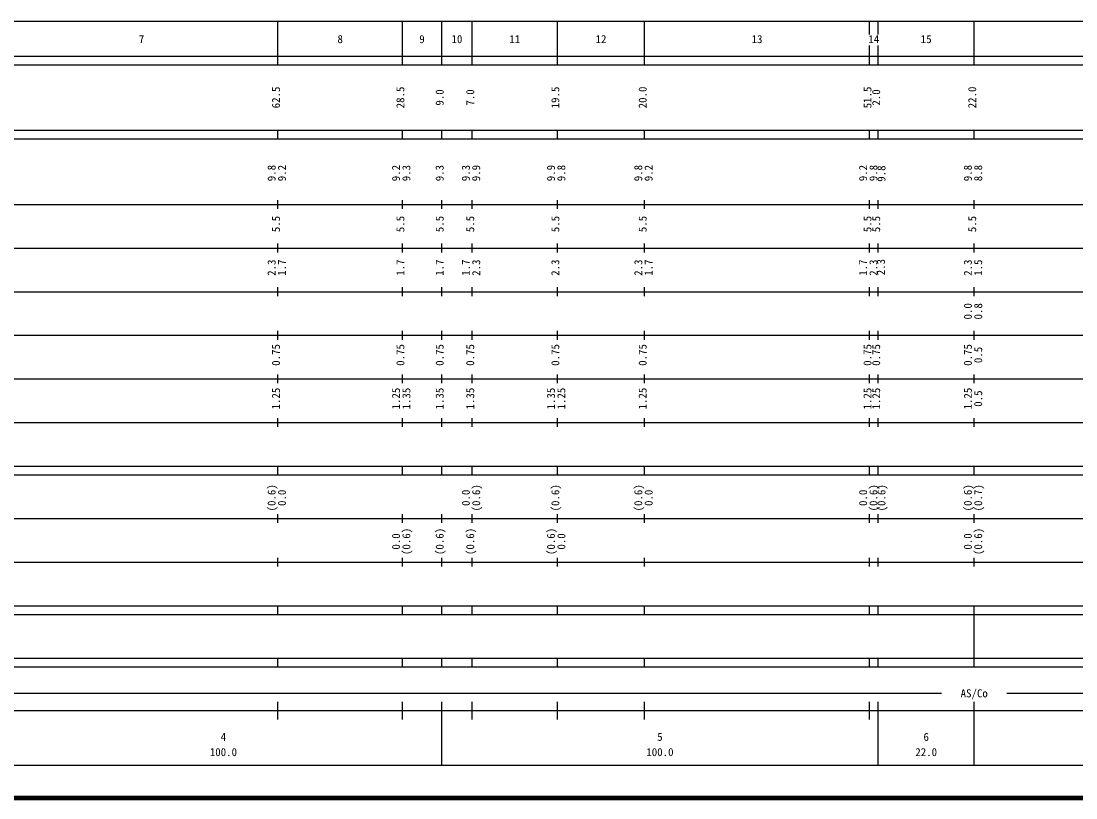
# Model space of a CAD drawing. Units: millimetres on the paper, enlarged 1000 times. Extents: x 12856 to 652856, y -57628 to 302372.
# Drawn here: x 244509 to 486151, y -57628 to 120372 of the extents above; entities that cross this region are included whole.
import ezdxf
from ezdxf.enums import TextEntityAlignment as Align

# ---------------------------------------------------------------- set-up
doc = ezdxf.new("R2010")
doc.units = ezdxf.units.MM
doc.header["$LTSCALE"] = 1000
doc.layers.add('M-TTL', color=2, linetype='Continuous', lineweight=140)
doc.layers.add('M-TTL-BAND', color=7, linetype='Continuous', lineweight=25)
doc.styles.add('ＭＳ ゴシック', font='')
doc.styles.get('ＭＳ ゴシック').set_extended_font_data('MS Gothic')

msp = doc.modelspace()

# ---------------------------------------------------------------- linework, layer by layer
at = {"layer": 'M-TTL'}
msp.add_line((12856, -57628), (652856, -57628), dxfattribs=at)
at = {"layer": 'M-TTL-BAND'}
for p, q in [((40856, 120372), (551856, 120372)), ((303356, 110372), (303356, 120372)), ((331856, 110372), (331856, 120372)), ((340856, 110372), (340856, 120372)), ((347856, 110372), (347856, 120372)), ((367356, 110372), (367356, 120372)), ((387356, 110372), (387356, 120372)), ((438856, 117277), (438856, 120372)), ((440856, 117277), (440856, 120372)), ((462856, 110372), (462856, 120372)), ((438856, 110372), (438856, 114777)), ((440856, 110372), (440856, 114777)), ((12856, 112372), (551856, 112372)), ((12856, 110372), (551856, 110372)), ((12856, 95372), (551856, 95372)), ((303356, 93372), (303356, 95372)), ((331856, 93372), (331856, 95372)), ((340856, 93372), (340856, 95372)), ((347856, 93372), (347856, 95372)), ((367356, 93372), (367356, 95372)), ((387356, 93372), (387356, 95372)), ((438856, 93372), (438856, 95372)), ((440856, 93372), (440856, 95372)), ((462856, 93372), (462856, 95372)), ((12856, 93372), (551856, 93372)), ((12856, 78372), (551856, 78372)), ((303356, 77372), (303356, 79372)), ((331856, 77372), (331856, 79372)), ((340856, 77372), (340856, 79372)), ((347856, 77372), (347856, 79372)), ((367356, 77372), (367356, 79372)), ((387356, 77372), (387356, 79372)), ((438856, 77372), (438856, 79372)), ((440856, 77372), (440856, 79372)), ((462856, 77372), (462856, 79372)), ((18856, 68372), (551856, 68372)), ((303356, 67372), (303356, 69372)), ((331856, 67372), (331856, 69372)), ((340856, 67372), (340856, 69372)), ((347856, 67372), (347856, 69372)), ((367356, 67372), (367356, 69372)), ((387356, 67372), (387356, 69372)), ((438856, 67372), (438856, 69372)), ((440856, 67372), (440856, 69372)), ((462856, 67372), (462856, 69372)), ((24856, 58372), (551856, 58372)), ((303356, 57372), (303356, 59372)), ((331856, 57372), (331856, 59372)), ((340856, 57372), (340856, 59372)), ((347856, 57372), (347856, 59372)), ((367356, 57372), (367356, 59372)), ((387356, 57372), (387356, 59372)), ((438856, 57372), (438856, 59372)), ((440856, 57372), (440856, 59372)), ((462856, 57372), (462856, 59372)), ((18856, 48372), (551856, 48372)), ((303356, 47372), (303356, 49372)), ((331856, 47372), (331856, 49372)), ((340856, 47372), (340856, 49372)), ((347856, 47372), (347856, 49372)), ((367356, 47372), (367356, 49372)), ((387356, 47372), (387356, 49372)), ((438856, 47372), (438856, 49372)), ((440856, 47372), (440856, 49372)), ((462856, 47372), (462856, 49372)), ((303356, 37372), (303356, 39372)), ((331856, 37372), (331856, 39372)), ((340856, 37372), (340856, 39372)), ((347856, 37372), (347856, 39372)), ((367356, 37372), (367356, 39372)), ((387356, 37372), (387356, 39372)), ((438856, 37372), (438856, 39372)), ((440856, 37372), (440856, 39372)), ((462856, 37372), (462856, 39372)), ((24856, 38372), (551856, 38372)), ((303356, 27372), (303356, 29372)), ((331856, 27372), (331856, 29372)), ((340856, 27372), (340856, 29372)), ((347856, 27372), (347856, 29372)), ((367356, 27372), (367356, 29372)), ((387356, 27372), (387356, 29372)), ((438856, 27372), (438856, 29372)), ((440856, 27372), (440856, 29372)), ((462856, 27372), (462856, 29372)), ((29606, 28372), (551856, 28372)), ((29606, 18372), (551856, 18372)), ((303356, 16372), (303356, 18372)), ((331856, 16372), (331856, 18372)), ((340856, 16372), (340856, 18372)), ((347856, 16372), (347856, 18372)), ((367356, 16372), (367356, 18372)), ((387356, 16372), (387356, 18372)), ((438856, 16372), (438856, 18372)), ((440856, 16372), (440856, 18372)), ((462856, 16372), (462856, 18372)), ((12856, 16372), (551856, 16372)), ((303356, 5372), (303356, 7372)), ((331856, 5372), (331856, 7372)), ((340856, 5372), (340856, 7372)), ((347856, 5372), (347856, 7372)), ((367356, 5372), (367356, 7372)), ((387356, 5372), (387356, 7372)), ((438856, 5372), (438856, 7372)), ((440856, 5372), (440856, 7372)), ((462856, 5372), (462856, 7372)), ((21856, 6372), (551856, 6372)), ((12856, -3628), (551856, -3628)), ((303356, -4628), (303356, -2628)), ((331856, -4628), (331856, -2628)), ((340856, -4628), (340856, -2628)), ((347856, -4628), (347856, -2628)), ((367356, -4628), (367356, -2628)), ((387356, -4628), (387356, -2628)), ((438856, -4628), (438856, -2628)), ((440856, -4628), (440856, -2628)), ((462856, -4628), (462856, -2628)), ((12856, -13628), (551856, -13628)), ((303356, -15628), (303356, -13628)), ((331856, -15628), (331856, -13628)), ((340856, -15628), (340856, -13628)), ((347856, -15628), (347856, -13628)), ((367356, -15628), (367356, -13628)), ((387356, -15628), (387356, -13628)), ((438856, -15628), (438856, -13628)), ((440856, -15628), (440856, -13628)), ((462856, -15628), (462856, -13628)), ((28106, -15628), (551856, -15628)), ((462856, -25628), (462856, -15628)), ((28106, -25628), (551856, -25628)), ((303356, -27628), (303356, -25628)), ((331856, -27628), (331856, -25628)), ((340856, -27628), (340856, -25628)), ((347856, -27628), (347856, -25628)), ((367356, -27628), (367356, -25628)), ((387356, -27628), (387356, -25628)), ((438856, -27628), (438856, -25628)), ((440856, -27628), (440856, -25628)), ((462856, -27628), (462856, -25628)), ((12856, -27628), (551856, -27628)), ((43856, -33628), (455356, -33628)), ((470356, -33628), (537856, -33628)), ((303356, -39628), (303356, -35628)), ((331856, -39628), (331856, -35628)), ((340856, -50128), (340856, -35628)), ((347856, -39628), (347856, -35628)), ((367356, -39628), (367356, -35628)), ((387356, -39628), (387356, -35628)), ((438856, -39628), (438856, -35628)), ((440856, -50128), (440856, -35628)), ((462856, -50128), (462856, -35628)), ((12856, -37628), (551856, -37628)), ((40856, -50128), (551856, -50128))]:
    msp.add_line(p, q, dxfattribs=at)

# ---------------------------------------------------------------- texts
at = {"layer": 'M-TTL-BAND', "style": 'ＭＳ ゴシック'}
for s, p in [('7', (272106, 114777)), ('8', (317606, 114777)), ('9', (336356, 114777)), ('10', (344356, 114777)), ('11', (357606, 114777)), ('12', (377356, 114777)), ('13', (413106, 114777)), ('14', (439856, 114777)), ('15', (451856, 114777)), ('AS/Co', (462856, -35128)), ('4', (290856, -45105)), ('5', (390856, -45105)), ('6', (451856, -45105)), ('100.0', (290856, -48595)), ('100.0', (390856, -48595)), ('22.0', (451856, -48595))]:
    msp.add_text(s, height=1833, dxfattribs=at).set_placement(p, align=Align.BOTTOM_CENTER)
for s, p in [('62.5', (304356, 102872)), ('28.5', (332856, 102872)), ('9.0', (341856, 102872)), ('7.0', (348856, 102872)), ('19.5', (368356, 102872)), ('20.0', (388356, 102872)), ('51.5', (439856, 102872)), ('2.0', (441856, 102872)), ('22.0', (463856, 102872)), ('9.8', (303356, 85546)), ('9.2', (305726, 85546)), ('9.2', (331856, 85546)), ('9.3', (334226, 85546)), ('9.3', (341856, 85546)), ('9.3', (347856, 85546)), ('9.9', (350226, 85546)), ('9.9', (367356, 85546)), ('9.8', (369726, 85546)), ('9.8', (387356, 85546)), ('9.2', (389726, 85546)), ('9.2', (438856, 85546)), ('9.8', (441226, 85546)), ('9.8', (443070, 85425)), ('9.8', (462856, 85546)), ('8.8', (465226, 85546)), ('5.5', (304356, 73872)), ('5.5', (332856, 73872)), ('5.5', (341856, 73872)), ('5.5', (348856, 73872)), ('5.5', (368356, 73872)), ('5.5', (388356, 73872)), ('5.5', (439856, 73872)), ('5.5', (441856, 73872)), ('5.5', (463856, 73872)), ('2.3', (303356, 63872)), ('1.7', (305726, 63872)), ('1.7', (332856, 63872)), ('1.7', (341856, 63872)), ('1.7', (347856, 63872)), ('2.3', (350226, 63872)), ('2.3', (368356, 63872)), ('2.3', (387356, 63872)), ('1.7', (389726, 63872)), ('1.7', (438856, 63872)), ('2.3', (441226, 63872)), ('2.3', (442948, 63994)), ('2.3', (462856, 63872)), ('1.5', (465226, 63872)), ('0.0', (462856, 53872)), ('0.8', (465226, 53872)), ('0.75', (304356, 43872)), ('0.75', (332856, 43872)), ('0.75', (341856, 43872)), ('0.75', (348856, 43872)), ('0.75', (368356, 43872)), ('0.75', (388356, 43872)), ('0.75', (439856, 43872)), ('0.75', (441856, 43872)), ('0.75', (462856, 43872)), ('0.5', (465226, 43872)), ('1.25', (304356, 33872)), ('1.25', (331856, 33872)), ('1.35', (334226, 33872)), ('1.35', (341856, 33872)), ('1.35', (348856, 33872)), ('1.35', (367356, 33872)), ('1.25', (369726, 33872)), ('1.25', (388356, 33872)), ('1.25', (439856, 33872)), ('1.25', (441856, 33872)), ('1.25', (462856, 33872)), ('0.5', (465226, 33872)), ('(0.6)', (303356, 11136)), ('0.0', (305726, 11136)), ('0.0', (347856, 11136)), ('(0.6)', (350226, 11136)), ('(0.6)', (368356, 11136)), ('(0.6)', (387356, 11136)), ('0.0', (389726, 11136)), ('0.0', (438856, 11136)), ('(0.6)', (441226, 11136)), ('(0.6)', (443070, 11136)), ('(0.6)', (462856, 11136)), ('(0.7)', (465226, 11136)), ('0.0', (331856, 1136)), ('(0.6)', (334226, 1136)), ('(0.6)', (341856, 1136)), ('(0.6)', (348856, 1136)), ('(0.6)', (367356, 1136)), ('0.0', (369726, 1136)), ('0.0', (462856, 1136)), ('(0.6)', (465226, 1136))]:
    msp.add_text(s, height=1833, rotation=90, dxfattribs=at).set_placement(p, align=Align.BOTTOM_CENTER)

doc.saveas('drawing.dxf')
